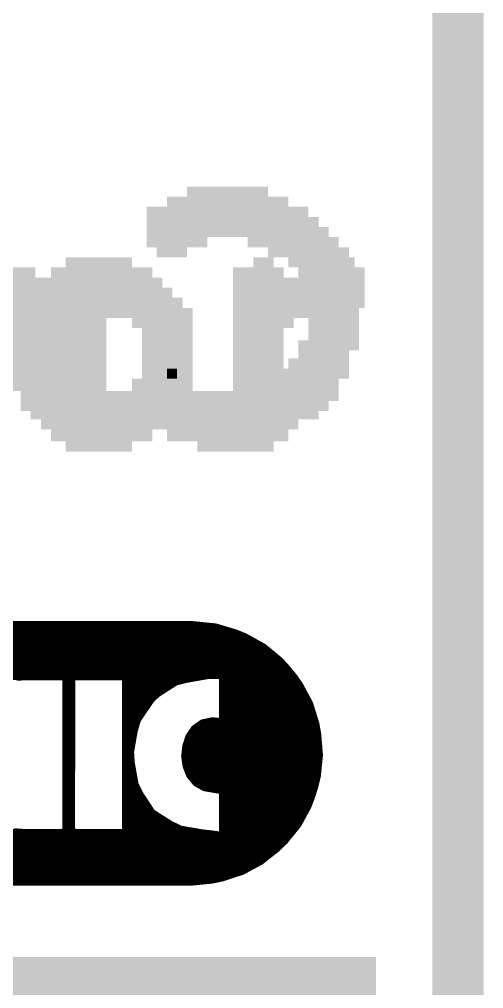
# Model space of a CAD drawing. Extents: x -34 to 73, y -13 to 26.
# Drawn here: x 23.232 to 25.527, y 15.943 to 20.735 of the extents above; entities that cross this region are included whole.
import ezdxf

# ---------------------------------------------------------------- set-up
doc = ezdxf.new("R2010")
doc.units = 0
for name, color, linetype in [('1', 12, 'CONTINUOUS'), ('16', 132, 'CONTINUOUS'), ('20', 31, 'CONTINUOUS'), ('21', 41, 'CONTINUOUS'), ('22', 40, 'CONTINUOUS')]:
    doc.layers.add(name, color=color, linetype=linetype)

# ---------------------------------------------------------------- blocks, each defined once
blk = doc.blocks.new('RECT')
blk.add_solid([(-0.5, -0.5), (0.5, -0.5), (-0.5, 0.5), (0.5, 0.5)])

msp = doc.modelspace()

# ---------------------------------------------------------------- linework, layer by layer
at = {"layer": '1', "const_width": 0.254}
msp.add_lwpolyline([(25.4, 0), (25.4, 25.4)], dxfattribs=at)
at = {"layer": '16', "const_width": 0.254}
msp.add_lwpolyline([(25.4, 25.4), (25.4, 0)], dxfattribs=at)
at = {"layer": '20', "const_width": 0.2032}
msp.add_lwpolyline([(25.4, 25.4), (25.4, 0)], dxfattribs=at)
at = {"layer": '21', "const_width": 0.0127}
for points in [[(21.2052, 17.7292), (24.2478, 17.7292)], [(21.2593, 17.7419), (24.2051, 17.7419)], [(21.3742, 17.7546), (24.0823, 17.7546)], [(24.0791, 17.7549), (21.3775, 17.7549)], [(24.098, 17.753), (24.0791, 17.7549)], [(24.2034, 17.7424), (24.098, 17.753)], [(24.3049, 17.7122), (24.2034, 17.7424)], [(21.0764, 17.6784), (24.378, 17.6784)], [(21.0998, 17.6911), (24.3551, 17.6911)], [(21.1256, 17.7038), (24.3251, 17.7038)], [(21.1654, 17.7165), (24.2905, 17.7165)], [(24.3535, 17.692), (24.3049, 17.7122)], [(24.446, 17.6405), (24.3535, 17.692)], [(21.0115, 17.6403), (24.4463, 17.6403)], [(21.0296, 17.653), (24.4236, 17.653)], [(21.053, 17.6657), (24.4008, 17.6657)], [(24.5277, 17.5731), (24.446, 17.6405)], [(20.947, 17.5895), (24.5079, 17.5895)], [(20.9624, 17.6022), (24.4925, 17.6022)], [(20.9778, 17.6149), (24.4771, 17.6149)], [(20.9943, 17.6276), (24.4617, 17.6276)], [(20.8957, 17.5387), (24.5589, 17.5387)], [(20.9065, 17.5514), (24.5474, 17.5514)], [(20.9198, 17.5641), (24.5359, 17.5641)], [(20.9332, 17.5768), (24.5233, 17.5768)], [(24.5632, 17.534), (24.5277, 17.5731)], [(24.5969, 17.4931), (24.5632, 17.534)], [(20.8539, 17.4879), (24.6005, 17.4879)], [(20.8644, 17.5006), (24.5907, 17.5006)], [(20.8748, 17.5133), (24.5802, 17.5133)], [(20.8853, 17.526), (24.5697, 17.526)], [(24.6271, 17.4499), (24.5969, 17.4931)], [(21.4154, 17.4752), (24.1376, 17.4752)], [(23.2193, 17.4717), (23.2571, 17.4738)], [(23.2571, 17.4738), (23.4516, 17.4738)], [(23.4516, 17.4738), (23.4504, 17.4618)], [(23.5022, 17.4542), (23.4504, 17.4627)], [(23.4504, 17.4627), (23.4514, 16.7269)], [(23.4504, 17.4625), (23.4505, 17.4625)], [(23.4504, 17.4618), (23.5022, 17.4532)], [(23.4505, 17.4498), (23.5022, 17.4498)], [(23.4505, 17.4371), (23.5021, 17.4371)], [(23.4517, 17.4625), (23.502, 17.4625)], [(23.5012, 16.7276), (23.5022, 17.4542)], [(23.5022, 17.4532), (23.5017, 17.4738)], [(23.5017, 17.4738), (23.7466, 17.4738)], [(23.8914, 17.3635), (23.7457, 17.4391)], [(23.7457, 17.4391), (23.7457, 16.7262)], [(23.7457, 17.4371), (23.747, 17.4371)], [(23.7466, 17.4738), (23.7465, 17.4374)], [(23.7465, 17.4498), (24.0133, 17.4498)], [(23.7465, 17.4374), (23.8922, 17.3646)], [(23.7466, 17.4625), (24.0646, 17.4625)], [(23.7495, 17.4371), (23.9913, 17.4371)], [(23.9205, 17.3918), (24.0098, 17.4489)], [(24.0098, 17.4489), (24.0605, 17.4618)], [(24.0605, 17.4618), (24.1649, 17.48)], [(24.1649, 17.48), (24.2252, 17.4801)], [(24.2252, 17.4801), (24.2247, 17.4337)], [(24.2247, 17.4371), (24.634, 17.4371)], [(24.2249, 17.4498), (24.6272, 17.4498)], [(24.225, 17.4625), (24.6183, 17.4625)], [(24.2252, 17.4752), (24.6094, 17.4752)], [(24.6772, 17.3566), (24.6271, 17.4499)], [(23.4505, 17.4244), (23.5021, 17.4244)], [(23.4505, 17.4117), (23.5021, 17.4117)], [(23.4505, 17.399), (23.5021, 17.399)], [(23.7457, 17.4244), (23.7725, 17.4244)], [(23.7457, 17.4117), (23.7979, 17.4117)], [(23.7457, 17.399), (23.8229, 17.399)], [(23.774, 17.4244), (23.9715, 17.4244)], [(23.7984, 17.4117), (23.9516, 17.4117)], [(23.8233, 17.399), (23.9318, 17.399)], [(23.8922, 17.3646), (23.9205, 17.3918)], [(24.2247, 17.4337), (24.2247, 17.2749)], [(24.2247, 17.4244), (24.6408, 17.4244)], [(24.2247, 17.4117), (24.6476, 17.4117)], [(24.2247, 17.399), (24.6545, 17.399)], [(23.4505, 17.3863), (23.5021, 17.3863)], [(23.4506, 17.3736), (23.502, 17.3736)], [(23.4506, 17.3609), (23.502, 17.3609)], [(23.4506, 17.3482), (23.502, 17.3482)], [(23.7457, 17.3863), (23.8474, 17.3863)], [(23.7457, 17.3736), (23.8719, 17.3736)], [(23.7457, 17.3609), (23.8896, 17.3609)], [(23.7457, 17.3482), (23.881, 17.3482)], [(23.8257, 17.267), (23.8914, 17.3635)], [(23.8488, 17.3863), (23.9148, 17.3863)], [(23.8742, 17.3736), (23.9016, 17.3736)], [(24.2247, 17.3863), (24.6613, 17.3863)], [(24.2247, 17.3736), (24.6681, 17.3736)], [(24.2247, 17.3609), (24.6749, 17.3609)], [(24.2247, 17.3482), (24.6798, 17.3482)], [(24.7086, 17.2554), (24.6772, 17.3566)], [(23.4506, 17.3355), (23.502, 17.3355)], [(23.4506, 17.3228), (23.502, 17.3228)], [(23.4506, 17.3101), (23.502, 17.3101)], [(23.4507, 17.2974), (23.5019, 17.2974)], [(23.7457, 17.3355), (23.8724, 17.3355)], [(23.7457, 17.3228), (23.8637, 17.3228)], [(23.7457, 17.3101), (23.8551, 17.3101)], [(23.7457, 17.2974), (23.8464, 17.2974)], [(24.2247, 17.3355), (24.6838, 17.3355)], [(24.2247, 17.3228), (24.6877, 17.3228)], [(24.2247, 17.3101), (24.6917, 17.3101)], [(24.2247, 17.2974), (24.6956, 17.2974)], [(23.4507, 17.2847), (23.5019, 17.2847)], [(23.4507, 17.272), (23.5019, 17.272)], [(23.4507, 17.2593), (23.5019, 17.2593)], [(23.4507, 17.2466), (23.5019, 17.2466)], [(23.7457, 17.2847), (23.8378, 17.2847)], [(23.7457, 17.272), (23.8291, 17.272)], [(23.7457, 17.2593), (23.8235, 17.2593)], [(23.7457, 17.2466), (23.8198, 17.2466)], [(23.8111, 17.2169), (23.8257, 17.267)], [(24.1329, 17.2673), (24.0899, 17.2376)], [(24.103, 17.2466), (24.7102, 17.2466)], [(24.1213, 17.2593), (24.7074, 17.2593)], [(24.1847, 17.2785), (24.1329, 17.2673)], [(24.1545, 17.272), (24.7035, 17.272)], [(24.2247, 17.2749), (24.1847, 17.2785)], [(24.2247, 17.2847), (24.6995, 17.2847)], [(24.7177, 17.2035), (24.7086, 17.2554)], [(23.4507, 17.2339), (23.5019, 17.2339)], [(23.4508, 17.2212), (23.5018, 17.2212)], [(23.4508, 17.2085), (23.5018, 17.2085)], [(23.7457, 17.2339), (23.8161, 17.2339)], [(23.7457, 17.2212), (23.8124, 17.2212)], [(23.7457, 17.2085), (23.8096, 17.2085)], [(23.7928, 17.1126), (23.8111, 17.2169)], [(24.0899, 17.2376), (24.0604, 17.1946)], [(24.07, 17.2085), (24.7168, 17.2085)], [(24.0787, 17.2212), (24.7146, 17.2212)], [(24.0874, 17.2339), (24.7124, 17.2339)], [(24.7266, 17.0981), (24.7177, 17.2035)], [(23.4508, 17.1958), (23.5018, 17.1958)], [(23.4508, 17.1831), (23.5018, 17.1831)], [(23.4508, 17.1704), (23.5018, 17.1704)], [(23.4509, 17.1577), (23.5017, 17.1577)], [(23.7457, 17.1958), (23.8074, 17.1958)], [(23.7457, 17.1831), (23.8052, 17.1831)], [(23.7457, 17.1704), (23.8029, 17.1704)], [(23.7457, 17.1577), (23.8007, 17.1577)], [(24.0604, 17.1946), (24.0442, 17.145)], [(24.0484, 17.1577), (24.7216, 17.1577)], [(24.0525, 17.1704), (24.7205, 17.1704)], [(24.0567, 17.1831), (24.7194, 17.1831)], [(24.0613, 17.1958), (24.7183, 17.1958)], [(23.4509, 17.145), (23.5017, 17.145)], [(23.4509, 17.1323), (23.5017, 17.1323)], [(23.4509, 17.1196), (23.5017, 17.1196)], [(23.4509, 17.1069), (23.5017, 17.1069)], [(23.7457, 17.145), (23.7985, 17.145)], [(23.7457, 17.1323), (23.7962, 17.1323)], [(23.7457, 17.1196), (23.794, 17.1196)], [(23.7457, 17.1069), (23.7932, 17.1069)], [(23.7963, 17.0604), (23.7928, 17.1126)], [(24.0442, 17.145), (24.0381, 17.0926)], [(24.0397, 17.1069), (24.7259, 17.1069)], [(24.0412, 17.1196), (24.7248, 17.1196)], [(24.0427, 17.1323), (24.7237, 17.1323)], [(24.0442, 17.145), (24.7226, 17.145)], [(23.4509, 17.0942), (23.5017, 17.0942)], [(23.451, 17.0815), (23.5016, 17.0815)], [(23.451, 17.0688), (23.5016, 17.0688)], [(23.451, 17.0561), (23.5016, 17.0561)], [(23.7457, 17.0942), (23.794, 17.0942)], [(23.7457, 17.0815), (23.7949, 17.0815)], [(23.7457, 17.0688), (23.7958, 17.0688)], [(23.7457, 17.0561), (23.7971, 17.0561)], [(23.8149, 16.9561), (23.7963, 17.0604)], [(24.0381, 17.0926), (24.0457, 17.0402)], [(24.0383, 17.0942), (24.7262, 17.0942)], [(24.0397, 17.0815), (24.7249, 17.0815)], [(24.0415, 17.0688), (24.7237, 17.0688)], [(24.0434, 17.0561), (24.7224, 17.0561)], [(24.716, 16.9927), (24.7266, 17.0981)], [(23.451, 17.0434), (23.5016, 17.0434)], [(23.451, 17.0307), (23.5016, 17.0307)], [(23.451, 17.018), (23.5016, 17.018)], [(23.4511, 17.0053), (23.5015, 17.0053)], [(23.7457, 17.0434), (23.7994, 17.0434)], [(23.7457, 17.0307), (23.8016, 17.0307)], [(23.7457, 17.018), (23.8039, 17.018)], [(23.7457, 17.0053), (23.8061, 17.0053)], [(24.0453, 17.0434), (24.7211, 17.0434)], [(24.0457, 17.0402), (24.0652, 16.9917)], [(24.0495, 17.0307), (24.7198, 17.0307)], [(24.0547, 17.018), (24.7185, 17.018)], [(24.0598, 17.0053), (24.7172, 17.0053)], [(23.4511, 16.9926), (23.5015, 16.9926)], [(23.4511, 16.9799), (23.5015, 16.9799)], [(23.4511, 16.9672), (23.5015, 16.9672)], [(23.7457, 16.9926), (23.8084, 16.9926)], [(23.7457, 16.9799), (23.8106, 16.9799)], [(23.7457, 16.9672), (23.8129, 16.9672)], [(24.0649, 16.9926), (24.716, 16.9926)], [(24.0652, 16.9917), (24.098, 16.9515)], [(24.0748, 16.9799), (24.7129, 16.9799)], [(24.0852, 16.9672), (24.7098, 16.9672)], [(24.7036, 16.9414), (24.716, 16.9927)], [(23.4511, 16.9545), (23.5015, 16.9545)], [(23.4511, 16.9418), (23.5015, 16.9418)], [(23.4512, 16.9291), (23.5014, 16.9291)], [(23.4512, 16.9164), (23.5014, 16.9164)], [(23.7457, 16.9545), (23.8157, 16.9545)], [(23.7457, 16.9418), (23.822, 16.9418)], [(23.7457, 16.9291), (23.8284, 16.9291)], [(23.7457, 16.9164), (23.8347, 16.9164)], [(23.8382, 16.9095), (23.8149, 16.9561)], [(23.8964, 16.8211), (23.8382, 16.9095)], [(24.0955, 16.9545), (24.7068, 16.9545)], [(24.098, 16.9515), (24.1431, 16.9261)], [(24.1153, 16.9418), (24.7037, 16.9418)], [(24.1379, 16.9291), (24.6998, 16.9291)], [(24.1431, 16.9261), (24.1951, 16.9171)], [(24.1951, 16.9171), (24.2247, 16.9126)], [(24.1998, 16.9164), (24.6958, 16.9164)], [(24.2247, 16.9126), (24.2247, 16.7131)], [(24.6879, 16.8908), (24.7036, 16.9414)], [(23.4512, 16.9037), (23.5014, 16.9037)], [(23.4512, 16.891), (23.5014, 16.891)], [(23.4512, 16.8783), (23.5014, 16.8783)], [(23.4512, 16.8656), (23.5013, 16.8656)], [(23.7457, 16.9037), (23.842, 16.9037)], [(23.7457, 16.891), (23.8504, 16.891)], [(23.7457, 16.8783), (23.8587, 16.8783)], [(23.7457, 16.8656), (23.8671, 16.8656)], [(24.2247, 16.9037), (24.6919, 16.9037)], [(24.2247, 16.891), (24.6879, 16.891)], [(24.2247, 16.8783), (24.6832, 16.8783)], [(24.2247, 16.8656), (24.6785, 16.8656)], [(24.6695, 16.8413), (24.6879, 16.8908)], [(23.4513, 16.8529), (23.5013, 16.8529)], [(23.4513, 16.8402), (23.5013, 16.8402)], [(23.4513, 16.8275), (23.5013, 16.8275)], [(23.4513, 16.8148), (23.5013, 16.8148)], [(23.7457, 16.8529), (23.8755, 16.8529)], [(23.7457, 16.8402), (23.8838, 16.8402)], [(23.7457, 16.8275), (23.8922, 16.8275)], [(23.7457, 16.8148), (23.9064, 16.8148)], [(23.9859, 16.7645), (23.8964, 16.8211)], [(24.2247, 16.8529), (24.6738, 16.8529)], [(24.2247, 16.8402), (24.6689, 16.8402)], [(24.2247, 16.8275), (24.662, 16.8275)], [(24.2247, 16.8148), (24.6551, 16.8148)], [(24.619, 16.7482), (24.6695, 16.8413)], [(23.4513, 16.8021), (23.5013, 16.8021)], [(23.4514, 16.7894), (23.5012, 16.7894)], [(23.4514, 16.7767), (23.5012, 16.7767)], [(23.7457, 16.8021), (23.9265, 16.8021)], [(23.7457, 16.7894), (23.9465, 16.7894)], [(23.7457, 16.7767), (23.9666, 16.7767)], [(24.2247, 16.8021), (24.6482, 16.8021)], [(24.2247, 16.7894), (24.6414, 16.7894)], [(24.2247, 16.7767), (24.6345, 16.7767)], [(21.8218, 16.7259), (24.1276, 16.7259)], [(23.2566, 16.7262), (23.2069, 16.7295)], [(23.4155, 16.7262), (23.2566, 16.7262)], [(23.4514, 16.7269), (23.4155, 16.7262)], [(23.4514, 16.764), (23.5012, 16.764)], [(23.4514, 16.7513), (23.5012, 16.7513)], [(23.4514, 16.7386), (23.5012, 16.7386)], [(23.5222, 16.7262), (23.5012, 16.7276)], [(23.7341, 16.7262), (23.5222, 16.7262)], [(23.7457, 16.7262), (23.7341, 16.7262)], [(23.7457, 16.764), (23.9869, 16.764)], [(23.7457, 16.7513), (24.0138, 16.7513)], [(23.7457, 16.7386), (24.0539, 16.7386)], [(24.033, 16.7422), (23.9859, 16.7645)], [(24.1374, 16.7242), (24.033, 16.7422)], [(24.1899, 16.7183), (24.1374, 16.7242)], [(24.2247, 16.7131), (24.1899, 16.7183)], [(24.2247, 16.764), (24.6276, 16.764)], [(24.2247, 16.7513), (24.6207, 16.7513)], [(24.2247, 16.7386), (24.6112, 16.7386)], [(24.2247, 16.7259), (24.6009, 16.7259)], [(24.5523, 16.666), (24.619, 16.7482)], [(21.8218, 16.7132), (24.2237, 16.7132)], [(21.8219, 16.7005), (24.5803, 16.7005)], [(21.8219, 16.6878), (24.57, 16.6878)], [(21.8219, 16.6751), (24.5597, 16.6751)], [(24.2247, 16.7132), (24.5906, 16.7132)], [(21.8219, 16.6624), (24.5487, 16.6624)], [(21.822, 16.6497), (24.5357, 16.6497)], [(21.822, 16.637), (24.5227, 16.637)], [(21.822, 16.6243), (24.5085, 16.6243)], [(24.4317, 16.5635), (24.5146, 16.6291)], [(24.5146, 16.6291), (24.5523, 16.666)], [(21.822, 16.6116), (24.4925, 16.6116)], [(21.8221, 16.5989), (24.4764, 16.5989)], [(21.8221, 16.5862), (24.4604, 16.5862)], [(21.8221, 16.5735), (24.4443, 16.5735)], [(21.8222, 16.5608), (24.4267, 16.5608)], [(21.8222, 16.5481), (24.4033, 16.5481)], [(21.8222, 16.5354), (24.3799, 16.5354)], [(24.3386, 16.513), (24.4317, 16.5635)], [(21.8222, 16.5227), (24.3565, 16.5227)], [(21.8223, 16.51), (24.3295, 16.51)], [(21.8223, 16.4973), (24.2906, 16.4973)], [(21.8223, 16.4846), (24.2518, 16.4846)], [(24.1865, 16.469), (24.238, 16.4801)], [(24.238, 16.4801), (24.3386, 16.513)], [(21.8226, 16.4719), (24.2, 16.4719)], [(21.8232, 16.4592), (24.0895, 16.4592)], [(21.8233, 16.4581), (24.0811, 16.4583)], [(24.0811, 16.4583), (24.1865, 16.469)]]:
    msp.add_lwpolyline(points, dxfattribs=at)
at = {"layer": '21', "const_width": 0.0064}
for points in [[(24.0794, 17.7581, 1), (24.0787, 17.7518)], [(24.0791, 17.7518, 1), (24.0791, 17.7581)], [(24.0823, 17.7514, 1), (24.0823, 17.7578)], [(24.0983, 17.7562, 1), (24.0977, 17.7499)], [(24.0977, 17.7499, 1), (24.0983, 17.7562)], [(24.2043, 17.7454, 1), (24.2025, 17.7394)], [(24.2031, 17.7392, 1), (24.2037, 17.7456)], [(24.2051, 17.7387, 1), (24.2051, 17.7451)], [(24.2478, 17.726, 1), (24.2478, 17.7324)], [(24.2905, 17.7133, 1), (24.2905, 17.7197)], [(24.3061, 17.7152, 1), (24.3036, 17.7093)], [(24.304, 17.7092, 1), (24.3058, 17.7153)], [(24.3251, 17.7006, 1), (24.3251, 17.707)], [(24.3551, 17.6948, 1), (24.352, 17.6892)], [(24.3523, 17.6891, 1), (24.3548, 17.6949)], [(24.3551, 17.6879, 1), (24.3551, 17.6943)], [(24.378, 17.6752, 1), (24.378, 17.6816)], [(24.4008, 17.6625, 1), (24.4008, 17.6689)], [(24.4236, 17.6498, 1), (24.4236, 17.6562)], [(24.448, 17.643, 1), (24.444, 17.6381)], [(24.4445, 17.6378, 1), (24.4476, 17.6433)], [(24.4463, 17.6371, 1), (24.4463, 17.6435)], [(24.4617, 17.6244, 1), (24.4617, 17.6308)], [(24.4771, 17.6117, 1), (24.4771, 17.6181)], [(24.4925, 17.599, 1), (24.4925, 17.6054)], [(24.5079, 17.5863, 1), (24.5079, 17.5927)], [(24.5233, 17.5736, 1), (24.5233, 17.58)], [(24.5301, 17.5752, 1), (24.5254, 17.571)], [(24.5257, 17.5707, 1), (24.5298, 17.5756)], [(24.5359, 17.5609, 1), (24.5359, 17.5673)], [(24.5474, 17.5482, 1), (24.5474, 17.5546)], [(24.5589, 17.5355, 1), (24.5589, 17.5419)], [(24.5656, 17.536, 1), (24.5607, 17.5319)], [(24.5608, 17.5318, 1), (24.5655, 17.5361)], [(24.5697, 17.5228, 1), (24.5697, 17.5292)], [(24.5802, 17.5101, 1), (24.5802, 17.5165)], [(24.5907, 17.4974, 1), (24.5907, 17.5038)], [(24.5995, 17.4949, 1), (24.5943, 17.4913)], [(24.5944, 17.4911, 1), (24.5993, 17.4951)], [(24.6005, 17.4847, 1), (24.6005, 17.4911)], [(23.2571, 17.4769, 1), (23.2571, 17.4706)], [(23.2573, 17.4706, 1), (23.2569, 17.4769)], [(23.4504, 17.4657, 1), (23.4504, 17.4593)], [(23.4509, 17.4649, 1), (23.4499, 17.4586)], [(23.4472, 17.4621, 1), (23.4536, 17.4614)], [(23.4536, 17.4627, 1), (23.4473, 17.4627)], [(23.451, 17.4658, 1), (23.4499, 17.4596)], [(23.4505, 17.453, 1), (23.4505, 17.4466)], [(23.4505, 17.4403, 1), (23.4505, 17.4339)], [(23.4548, 17.4735, 1), (23.4484, 17.4741)], [(23.4517, 17.4657, 1), (23.4517, 17.4593)], [(23.4505, 17.4593, 1), (23.4505, 17.4657)], [(23.4516, 17.4706, 1), (23.4516, 17.4769)], [(23.5049, 17.4738, 1), (23.4985, 17.4737)], [(23.5017, 17.4769, 1), (23.5017, 17.4706)], [(23.5053, 17.4542, 1), (23.499, 17.4542)], [(23.499, 17.4531, 1), (23.5054, 17.4533)], [(23.5016, 17.4511, 1), (23.5027, 17.4574)], [(23.5017, 17.4501, 1), (23.5027, 17.4563)], [(23.502, 17.4593, 1), (23.502, 17.4657)], [(23.5021, 17.4339, 1), (23.5021, 17.4403)], [(23.5022, 17.4466, 1), (23.5022, 17.453)], [(23.7457, 17.4403, 1), (23.7457, 17.4339)], [(23.7489, 17.4391, 1), (23.7426, 17.4391)], [(23.7472, 17.4419, 1), (23.7443, 17.4362)], [(23.7465, 17.453, 1), (23.7465, 17.4466)], [(23.7479, 17.4402, 1), (23.7451, 17.4345)], [(23.7498, 17.4738, 1), (23.7434, 17.4738)], [(23.7466, 17.4657, 1), (23.7466, 17.4593)], [(23.7495, 17.4403, 1), (23.7495, 17.4339)], [(23.7466, 17.4706, 1), (23.7466, 17.4769)], [(23.747, 17.4339, 1), (23.747, 17.4403)], [(23.9913, 17.4339, 1), (23.9913, 17.4403)], [(24.009, 17.452, 1), (24.0106, 17.4458)], [(24.0115, 17.4462, 1), (24.0081, 17.4516)], [(24.0133, 17.4466, 1), (24.0133, 17.453)], [(24.0599, 17.4649, 1), (24.061, 17.4586)], [(24.0613, 17.4587, 1), (24.0597, 17.4649)], [(24.0646, 17.4593, 1), (24.0646, 17.4657)], [(24.1376, 17.472, 1), (24.1376, 17.4784)], [(24.1648, 17.4831, 1), (24.1649, 17.4768)], [(24.1654, 17.4768, 1), (24.1643, 17.4831)], [(24.2247, 17.4403, 1), (24.2247, 17.4339)], [(24.2249, 17.453, 1), (24.2249, 17.4466)], [(24.225, 17.4657, 1), (24.225, 17.4593)], [(24.2284, 17.4801, 1), (24.222, 17.4802)], [(24.2252, 17.4784, 1), (24.2252, 17.472)], [(24.2252, 17.477, 1), (24.2252, 17.4833)], [(24.6094, 17.472, 1), (24.6094, 17.4784)], [(24.6183, 17.4593, 1), (24.6183, 17.4657)], [(24.6299, 17.4514, 1), (24.6243, 17.4484)], [(24.6245, 17.4481, 1), (24.6297, 17.4517)], [(24.6272, 17.4466, 1), (24.6272, 17.453)], [(24.634, 17.4339, 1), (24.634, 17.4403)], [(23.4505, 17.4276, 1), (23.4505, 17.4212)], [(23.4505, 17.4149, 1), (23.4505, 17.4085)], [(23.4505, 17.4022, 1), (23.4505, 17.3958)], [(23.5021, 17.4212, 1), (23.5021, 17.4276)], [(23.5021, 17.4085, 1), (23.5021, 17.4149)], [(23.5021, 17.3958, 1), (23.5021, 17.4022)], [(23.7457, 17.4276, 1), (23.7457, 17.4212)], [(23.7457, 17.4149, 1), (23.7457, 17.4085)], [(23.7457, 17.4022, 1), (23.7457, 17.3958)], [(23.7433, 17.4374, 1), (23.7496, 17.4374)], [(23.774, 17.4276, 1), (23.774, 17.4212)], [(23.7725, 17.4212, 1), (23.7725, 17.4276)], [(23.7984, 17.4149, 1), (23.7984, 17.4085)], [(23.7979, 17.4085, 1), (23.7979, 17.4149)], [(23.8233, 17.4022, 1), (23.8233, 17.3958)], [(23.8229, 17.3958, 1), (23.8229, 17.4022)], [(23.9188, 17.3945, 1), (23.9222, 17.3891)], [(23.9227, 17.3895, 1), (23.9183, 17.3941)], [(23.9318, 17.3958, 1), (23.9318, 17.4022)], [(23.9516, 17.4085, 1), (23.9516, 17.4149)], [(23.9715, 17.4212, 1), (23.9715, 17.4276)], [(24.2278, 17.4337, 1), (24.2215, 17.4337)], [(24.2215, 17.4338, 1), (24.2278, 17.4337)], [(24.2247, 17.4276, 1), (24.2247, 17.4212)], [(24.2247, 17.4149, 1), (24.2247, 17.4085)], [(24.2247, 17.4022, 1), (24.2247, 17.3958)], [(24.6408, 17.4212, 1), (24.6408, 17.4276)], [(24.6476, 17.4085, 1), (24.6476, 17.4149)], [(24.6545, 17.3958, 1), (24.6545, 17.4022)], [(23.4505, 17.3895, 1), (23.4505, 17.3831)], [(23.4506, 17.3768, 1), (23.4506, 17.3704)], [(23.4506, 17.3641, 1), (23.4506, 17.3577)], [(23.4506, 17.3514, 1), (23.4506, 17.345)], [(23.502, 17.3704, 1), (23.502, 17.3768)], [(23.502, 17.3577, 1), (23.502, 17.3641)], [(23.502, 17.345, 1), (23.502, 17.3514)], [(23.5021, 17.3831, 1), (23.5021, 17.3895)], [(23.7457, 17.3895, 1), (23.7457, 17.3831)], [(23.7457, 17.3768, 1), (23.7457, 17.3704)], [(23.7457, 17.3641, 1), (23.7457, 17.3577)], [(23.7457, 17.3514, 1), (23.7457, 17.345)], [(23.8488, 17.3895, 1), (23.8488, 17.3831)], [(23.8474, 17.3831, 1), (23.8474, 17.3895)], [(23.8742, 17.3768, 1), (23.8742, 17.3704)], [(23.8719, 17.3704, 1), (23.8719, 17.3768)], [(23.881, 17.345, 1), (23.881, 17.3514)], [(23.894, 17.3617, 1), (23.8888, 17.3652)], [(23.89, 17.3669, 1), (23.8944, 17.3623)], [(23.8896, 17.3577, 1), (23.8896, 17.3641)], [(23.8899, 17.3606, 1), (23.8929, 17.3663)], [(23.8908, 17.3618, 1), (23.8936, 17.3675)], [(23.9016, 17.3704, 1), (23.9016, 17.3768)], [(23.9148, 17.3831, 1), (23.9148, 17.3895)], [(24.2247, 17.3895, 1), (24.2247, 17.3831)], [(24.2247, 17.3768, 1), (24.2247, 17.3704)], [(24.2247, 17.3641, 1), (24.2247, 17.3577)], [(24.2247, 17.3514, 1), (24.2247, 17.345)], [(24.6613, 17.3831, 1), (24.6613, 17.3895)], [(24.6681, 17.3704, 1), (24.6681, 17.3768)], [(24.6803, 17.3576, 1), (24.6742, 17.3557)], [(24.6744, 17.3551, 1), (24.68, 17.3581)], [(24.6749, 17.3577, 1), (24.6749, 17.3641)], [(24.6798, 17.345, 1), (24.6798, 17.3514)], [(23.4506, 17.3387, 1), (23.4506, 17.3323)], [(23.4506, 17.326, 1), (23.4506, 17.3196)], [(23.4506, 17.3133, 1), (23.4506, 17.3069)], [(23.4507, 17.3006, 1), (23.4507, 17.2942)], [(23.5019, 17.2942, 1), (23.5019, 17.3006)], [(23.502, 17.3323, 1), (23.502, 17.3387)], [(23.502, 17.3196, 1), (23.502, 17.326)], [(23.502, 17.3069, 1), (23.502, 17.3133)], [(23.7457, 17.3387, 1), (23.7457, 17.3323)], [(23.7457, 17.326, 1), (23.7457, 17.3196)], [(23.7457, 17.3133, 1), (23.7457, 17.3069)], [(23.7457, 17.3006, 1), (23.7457, 17.2942)], [(23.8464, 17.2942, 1), (23.8464, 17.3006)], [(23.8551, 17.3069, 1), (23.8551, 17.3133)], [(23.8637, 17.3196, 1), (23.8637, 17.326)], [(23.8724, 17.3323, 1), (23.8724, 17.3387)], [(24.2247, 17.3387, 1), (24.2247, 17.3323)], [(24.2247, 17.326, 1), (24.2247, 17.3196)], [(24.2247, 17.3133, 1), (24.2247, 17.3069)], [(24.2247, 17.3006, 1), (24.2247, 17.2942)], [(24.6838, 17.3323, 1), (24.6838, 17.3387)], [(24.6877, 17.3196, 1), (24.6877, 17.326)], [(24.6917, 17.3069, 1), (24.6917, 17.3133)], [(24.6956, 17.2942, 1), (24.6956, 17.3006)], [(23.4507, 17.2879, 1), (23.4507, 17.2815)], [(23.4507, 17.2752, 1), (23.4507, 17.2688)], [(23.4507, 17.2625, 1), (23.4507, 17.2561)], [(23.4507, 17.2498, 1), (23.4507, 17.2434)], [(23.5019, 17.2815, 1), (23.5019, 17.2879)], [(23.5019, 17.2688, 1), (23.5019, 17.2752)], [(23.5019, 17.2561, 1), (23.5019, 17.2625)], [(23.5019, 17.2434, 1), (23.5019, 17.2498)], [(23.7457, 17.2879, 1), (23.7457, 17.2815)], [(23.7457, 17.2752, 1), (23.7457, 17.2688)], [(23.7457, 17.2625, 1), (23.7457, 17.2561)], [(23.7457, 17.2498, 1), (23.7457, 17.2434)], [(23.8198, 17.2434, 1), (23.8198, 17.2498)], [(23.8231, 17.2688, 1), (23.8283, 17.2652)], [(23.8287, 17.2661, 1), (23.8226, 17.2679)], [(23.8235, 17.2561, 1), (23.8235, 17.2625)], [(23.8291, 17.2688, 1), (23.8291, 17.2752)], [(23.8378, 17.2815, 1), (23.8378, 17.2879)], [(24.103, 17.2498, 1), (24.103, 17.2434)], [(24.1213, 17.2625, 1), (24.1213, 17.2561)], [(24.1323, 17.2704, 1), (24.1336, 17.2642)], [(24.1348, 17.2647, 1), (24.1311, 17.2699)], [(24.1545, 17.2752, 1), (24.1545, 17.2688)], [(24.185, 17.2817, 1), (24.1844, 17.2754)], [(24.1854, 17.2754, 1), (24.184, 17.2816)], [(24.2247, 17.2879, 1), (24.2247, 17.2815)], [(24.2215, 17.2749, 1), (24.2278, 17.2749)], [(24.2244, 17.2717, 1), (24.225, 17.2781)], [(24.6995, 17.2815, 1), (24.6995, 17.2879)], [(24.7035, 17.2688, 1), (24.7035, 17.2752)], [(24.7118, 17.256, 1), (24.7055, 17.2549)], [(24.7056, 17.2545, 1), (24.7117, 17.2564)], [(24.7074, 17.2561, 1), (24.7074, 17.2625)], [(24.7102, 17.2434, 1), (24.7102, 17.2498)], [(23.4507, 17.2371, 1), (23.4507, 17.2307)], [(23.4508, 17.2244, 1), (23.4508, 17.218)], [(23.4508, 17.2117, 1), (23.4508, 17.2053)], [(23.5018, 17.218, 1), (23.5018, 17.2244)], [(23.5018, 17.2053, 1), (23.5018, 17.2117)], [(23.5019, 17.2307, 1), (23.5019, 17.2371)], [(23.7457, 17.2371, 1), (23.7457, 17.2307)], [(23.7457, 17.2244, 1), (23.7457, 17.218)], [(23.7457, 17.2117, 1), (23.7457, 17.2053)], [(23.8142, 17.2164, 1), (23.808, 17.2175)], [(23.8081, 17.2178, 1), (23.8142, 17.216)], [(23.8096, 17.2053, 1), (23.8096, 17.2117)], [(23.8124, 17.218, 1), (23.8124, 17.2244)], [(23.8161, 17.2307, 1), (23.8161, 17.2371)], [(24.07, 17.2117, 1), (24.07, 17.2053)], [(24.0787, 17.2244, 1), (24.0787, 17.218)], [(24.0874, 17.2371, 1), (24.0874, 17.2307)], [(24.0881, 17.2402, 1), (24.0917, 17.235)], [(24.0925, 17.2358, 1), (24.0873, 17.2394)], [(24.7124, 17.2307, 1), (24.7124, 17.2371)], [(24.7208, 17.2038, 1), (24.7145, 17.2032)], [(24.7146, 17.218, 1), (24.7146, 17.2244)], [(24.7146, 17.2029, 1), (24.7208, 17.204)], [(24.7168, 17.2053, 1), (24.7168, 17.2117)], [(23.4508, 17.199, 1), (23.4508, 17.1926)], [(23.4508, 17.1863, 1), (23.4508, 17.1799)], [(23.4508, 17.1736, 1), (23.4508, 17.1672)], [(23.4509, 17.1609, 1), (23.4509, 17.1545)], [(23.5017, 17.1545, 1), (23.5017, 17.1609)], [(23.5018, 17.1926, 1), (23.5018, 17.199)], [(23.5018, 17.1799, 1), (23.5018, 17.1863)], [(23.5018, 17.1672, 1), (23.5018, 17.1736)], [(23.7457, 17.199, 1), (23.7457, 17.1926)], [(23.7457, 17.1863, 1), (23.7457, 17.1799)], [(23.7457, 17.1736, 1), (23.7457, 17.1672)], [(23.7457, 17.1609, 1), (23.7457, 17.1545)], [(23.8007, 17.1545, 1), (23.8007, 17.1609)], [(23.8029, 17.1672, 1), (23.8029, 17.1736)], [(23.8052, 17.1799, 1), (23.8052, 17.1863)], [(23.8074, 17.1926, 1), (23.8074, 17.199)], [(24.0484, 17.1609, 1), (24.0484, 17.1545)], [(24.0525, 17.1736, 1), (24.0525, 17.1672)], [(24.0567, 17.1863, 1), (24.0567, 17.1799)], [(24.0578, 17.1964, 1), (24.0631, 17.1928)], [(24.0635, 17.1936, 1), (24.0574, 17.1956)], [(24.0613, 17.199, 1), (24.0613, 17.1926)], [(24.7183, 17.1926, 1), (24.7183, 17.199)], [(24.7194, 17.1799, 1), (24.7194, 17.1863)], [(24.7205, 17.1672, 1), (24.7205, 17.1736)], [(24.7216, 17.1545, 1), (24.7216, 17.1609)], [(23.4509, 17.1482, 1), (23.4509, 17.1418)], [(23.4509, 17.1355, 1), (23.4509, 17.1291)], [(23.4509, 17.1228, 1), (23.4509, 17.1164)], [(23.4509, 17.1101, 1), (23.4509, 17.1037)], [(23.5017, 17.1418, 1), (23.5017, 17.1482)], [(23.5017, 17.1291, 1), (23.5017, 17.1355)], [(23.5017, 17.1164, 1), (23.5017, 17.1228)], [(23.5017, 17.1037, 1), (23.5017, 17.1101)], [(23.7457, 17.1482, 1), (23.7457, 17.1418)], [(23.7457, 17.1355, 1), (23.7457, 17.1291)], [(23.7457, 17.1228, 1), (23.7457, 17.1164)], [(23.7457, 17.1101, 1), (23.7457, 17.1037)], [(23.7959, 17.1128, 1), (23.7896, 17.1124)], [(23.7896, 17.1131, 1), (23.7959, 17.112)], [(23.7932, 17.1037, 1), (23.7932, 17.1101)], [(23.794, 17.1164, 1), (23.794, 17.1228)], [(23.7962, 17.1291, 1), (23.7962, 17.1355)], [(23.7985, 17.1418, 1), (23.7985, 17.1482)], [(24.0397, 17.1101, 1), (24.0397, 17.1037)], [(24.0412, 17.1228, 1), (24.0412, 17.1164)], [(24.0427, 17.1355, 1), (24.0427, 17.1291)], [(24.0442, 17.1482, 1), (24.0442, 17.1418)], [(24.0412, 17.146, 1), (24.0472, 17.144)], [(24.0474, 17.1446, 1), (24.0411, 17.1454)], [(24.7226, 17.1418, 1), (24.7226, 17.1482)], [(24.7237, 17.1291, 1), (24.7237, 17.1355)], [(24.7248, 17.1164, 1), (24.7248, 17.1228)], [(24.7259, 17.1037, 1), (24.7259, 17.1101)], [(23.4509, 17.0974, 1), (23.4509, 17.091)], [(23.451, 17.0847, 1), (23.451, 17.0783)], [(23.451, 17.072, 1), (23.451, 17.0656)], [(23.451, 17.0593, 1), (23.451, 17.0529)], [(23.5016, 17.0783, 1), (23.5016, 17.0847)], [(23.5016, 17.0656, 1), (23.5016, 17.072)], [(23.5016, 17.0529, 1), (23.5016, 17.0593)], [(23.5017, 17.091, 1), (23.5017, 17.0974)], [(23.7457, 17.0974, 1), (23.7457, 17.091)], [(23.7457, 17.0847, 1), (23.7457, 17.0783)], [(23.7457, 17.072, 1), (23.7457, 17.0656)], [(23.7457, 17.0593, 1), (23.7457, 17.0529)], [(23.7995, 17.061, 1), (23.7932, 17.0599)], [(23.7932, 17.0602, 1), (23.7995, 17.0606)], [(23.794, 17.091, 1), (23.794, 17.0974)], [(23.7949, 17.0783, 1), (23.7949, 17.0847)], [(23.7958, 17.0656, 1), (23.7958, 17.072)], [(23.7971, 17.0529, 1), (23.7971, 17.0593)], [(24.0412, 17.0931, 1), (24.0349, 17.0921)], [(24.0349, 17.093, 1), (24.0412, 17.0922)], [(24.0383, 17.0974, 1), (24.0383, 17.091)], [(24.0397, 17.0847, 1), (24.0397, 17.0783)], [(24.0415, 17.072, 1), (24.0415, 17.0656)], [(24.0434, 17.0593, 1), (24.0434, 17.0529)], [(24.7224, 17.0529, 1), (24.7224, 17.0593)], [(24.7298, 17.0978, 1), (24.7234, 17.0984)], [(24.7234, 17.0978, 1), (24.7298, 17.0983)], [(24.7237, 17.0656, 1), (24.7237, 17.072)], [(24.7249, 17.0783, 1), (24.7249, 17.0847)], [(24.7262, 17.091, 1), (24.7262, 17.0974)], [(23.451, 17.0466, 1), (23.451, 17.0402)], [(23.451, 17.0339, 1), (23.451, 17.0275)], [(23.451, 17.0212, 1), (23.451, 17.0148)], [(23.4511, 17.0085, 1), (23.4511, 17.0021)], [(23.5015, 17.0021, 1), (23.5015, 17.0085)], [(23.5016, 17.0402, 1), (23.5016, 17.0466)], [(23.5016, 17.0275, 1), (23.5016, 17.0339)], [(23.5016, 17.0148, 1), (23.5016, 17.0212)], [(23.7457, 17.0466, 1), (23.7457, 17.0402)], [(23.7457, 17.0339, 1), (23.7457, 17.0275)], [(23.7457, 17.0212, 1), (23.7457, 17.0148)], [(23.7457, 17.0085, 1), (23.7457, 17.0021)], [(23.7994, 17.0402, 1), (23.7994, 17.0466)], [(23.8016, 17.0275, 1), (23.8016, 17.0339)], [(23.8039, 17.0148, 1), (23.8039, 17.0212)], [(23.8061, 17.0021, 1), (23.8061, 17.0085)], [(24.0453, 17.0466, 1), (24.0453, 17.0402)], [(24.0487, 17.0414, 1), (24.0428, 17.039)], [(24.0426, 17.0397, 1), (24.0489, 17.0406)], [(24.0495, 17.0339, 1), (24.0495, 17.0275)], [(24.0547, 17.0212, 1), (24.0547, 17.0148)], [(24.0598, 17.0085, 1), (24.0598, 17.0021)], [(24.7172, 17.0021, 1), (24.7172, 17.0085)], [(24.7185, 17.0148, 1), (24.7185, 17.0212)], [(24.7198, 17.0275, 1), (24.7198, 17.0339)], [(24.7211, 17.0402, 1), (24.7211, 17.0466)], [(23.4511, 16.9958, 1), (23.4511, 16.9894)], [(23.4511, 16.9831, 1), (23.4511, 16.9767)], [(23.4511, 16.9704, 1), (23.4511, 16.964)], [(23.5015, 16.9894, 1), (23.5015, 16.9958)], [(23.5015, 16.9767, 1), (23.5015, 16.9831)], [(23.5015, 16.964, 1), (23.5015, 16.9704)], [(23.7457, 16.9958, 1), (23.7457, 16.9894)], [(23.7457, 16.9831, 1), (23.7457, 16.9767)], [(23.7457, 16.9704, 1), (23.7457, 16.964)], [(23.8084, 16.9894, 1), (23.8084, 16.9958)], [(23.8106, 16.9767, 1), (23.8106, 16.9831)], [(23.8129, 16.964, 1), (23.8129, 16.9704)], [(24.0649, 16.9958, 1), (24.0649, 16.9894)], [(24.0677, 16.9937, 1), (24.0628, 16.9897)], [(24.0623, 16.9905, 1), (24.0682, 16.9929)], [(24.0748, 16.9831, 1), (24.0748, 16.9767)], [(24.0852, 16.9704, 1), (24.0852, 16.964)], [(24.7098, 16.964, 1), (24.7098, 16.9704)], [(24.7128, 16.993, 1), (24.7191, 16.9923)], [(24.7191, 16.9919, 1), (24.7129, 16.9934)], [(24.7129, 16.9767, 1), (24.7129, 16.9831)], [(24.716, 16.9894, 1), (24.716, 16.9958)], [(23.4511, 16.9577, 1), (23.4511, 16.9513)], [(23.4511, 16.945, 1), (23.4511, 16.9386)], [(23.4512, 16.9323, 1), (23.4512, 16.9259)], [(23.4512, 16.9196, 1), (23.4512, 16.9132)], [(23.5014, 16.9259, 1), (23.5014, 16.9323)], [(23.5014, 16.9132, 1), (23.5014, 16.9196)], [(23.5015, 16.9513, 1), (23.5015, 16.9577)], [(23.5015, 16.9386, 1), (23.5015, 16.945)], [(23.7457, 16.9577, 1), (23.7457, 16.9513)], [(23.7457, 16.945, 1), (23.7457, 16.9386)], [(23.7457, 16.9323, 1), (23.7457, 16.9259)], [(23.7457, 16.9196, 1), (23.7457, 16.9132)], [(23.8177, 16.9575, 1), (23.812, 16.9547)], [(23.8117, 16.9555, 1), (23.818, 16.9567)], [(23.8157, 16.9513, 1), (23.8157, 16.9577)], [(23.822, 16.9386, 1), (23.822, 16.945)], [(23.8284, 16.9259, 1), (23.8284, 16.9323)], [(23.8347, 16.9132, 1), (23.8347, 16.9196)], [(23.8408, 16.9113, 1), (23.8355, 16.9078)], [(24.0955, 16.9577, 1), (24.0955, 16.9513)], [(24.0995, 16.9543, 1), (24.0964, 16.9487)], [(24.0955, 16.9495, 1), (24.1005, 16.9535)], [(24.1153, 16.945, 1), (24.1153, 16.9386)], [(24.1379, 16.9323, 1), (24.1379, 16.9259)], [(24.1437, 16.9293, 1), (24.1426, 16.923)], [(24.1416, 16.9234, 1), (24.1447, 16.9289)], [(24.1956, 16.9202, 1), (24.1947, 16.914)], [(24.1946, 16.914, 1), (24.1957, 16.9202)], [(24.1998, 16.9196, 1), (24.1998, 16.9132)], [(24.2278, 16.9126, 1), (24.2215, 16.9126)], [(24.2242, 16.9095, 1), (24.2251, 16.9157)], [(24.6958, 16.9132, 1), (24.6958, 16.9196)], [(24.6998, 16.9259, 1), (24.6998, 16.9323)], [(24.7005, 16.9421, 1), (24.7067, 16.9407)], [(24.7066, 16.9405, 1), (24.7006, 16.9423)], [(24.7037, 16.9386, 1), (24.7037, 16.945)], [(24.7068, 16.9513, 1), (24.7068, 16.9577)], [(23.4512, 16.9069, 1), (23.4512, 16.9005)], [(23.4512, 16.8942, 1), (23.4512, 16.8878)], [(23.4512, 16.8815, 1), (23.4512, 16.8751)], [(23.4512, 16.8688, 1), (23.4512, 16.8624)], [(23.5013, 16.8624, 1), (23.5013, 16.8688)], [(23.5014, 16.9005, 1), (23.5014, 16.9069)], [(23.5014, 16.8878, 1), (23.5014, 16.8942)], [(23.5014, 16.8751, 1), (23.5014, 16.8815)], [(23.7457, 16.9069, 1), (23.7457, 16.9005)], [(23.7457, 16.8942, 1), (23.7457, 16.8878)], [(23.7457, 16.8815, 1), (23.7457, 16.8751)], [(23.7457, 16.8688, 1), (23.7457, 16.8624)], [(23.8353, 16.9081, 1), (23.841, 16.9109)], [(23.842, 16.9005, 1), (23.842, 16.9069)], [(23.8504, 16.8878, 1), (23.8504, 16.8942)], [(23.8587, 16.8751, 1), (23.8587, 16.8815)], [(23.8671, 16.8624, 1), (23.8671, 16.8688)], [(24.2247, 16.9069, 1), (24.2247, 16.9005)], [(24.2247, 16.8942, 1), (24.2247, 16.8878)], [(24.2247, 16.8815, 1), (24.2247, 16.8751)], [(24.2247, 16.8688, 1), (24.2247, 16.8624)], [(24.6785, 16.8624, 1), (24.6785, 16.8688)], [(24.6832, 16.8751, 1), (24.6832, 16.8815)], [(24.6849, 16.8918, 1), (24.6909, 16.8899)], [(24.6909, 16.8897, 1), (24.6849, 16.8919)], [(24.6879, 16.8878, 1), (24.6879, 16.8942)], [(24.6919, 16.9005, 1), (24.6919, 16.9069)], [(23.4513, 16.8561, 1), (23.4513, 16.8497)], [(23.4513, 16.8434, 1), (23.4513, 16.837)], [(23.4513, 16.8307, 1), (23.4513, 16.8243)], [(23.4513, 16.818, 1), (23.4513, 16.8116)], [(23.5013, 16.8497, 1), (23.5013, 16.8561)], [(23.5013, 16.837, 1), (23.5013, 16.8434)], [(23.5013, 16.8243, 1), (23.5013, 16.8307)], [(23.5013, 16.8116, 1), (23.5013, 16.818)], [(23.7457, 16.8561, 1), (23.7457, 16.8497)], [(23.7457, 16.8434, 1), (23.7457, 16.837)], [(23.7457, 16.8307, 1), (23.7457, 16.8243)], [(23.7457, 16.818, 1), (23.7457, 16.8116)], [(23.8755, 16.8497, 1), (23.8755, 16.8561)], [(23.8838, 16.837, 1), (23.8838, 16.8434)], [(23.8922, 16.8243, 1), (23.8922, 16.8307)], [(23.8981, 16.8238, 1), (23.8947, 16.8184)], [(23.8938, 16.8194, 1), (23.8991, 16.8229)], [(23.9064, 16.8116, 1), (23.9064, 16.818)], [(24.2247, 16.8561, 1), (24.2247, 16.8497)], [(24.2247, 16.8434, 1), (24.2247, 16.837)], [(24.2247, 16.8307, 1), (24.2247, 16.8243)], [(24.2247, 16.818, 1), (24.2247, 16.8116)], [(24.6551, 16.8116, 1), (24.6551, 16.818)], [(24.662, 16.8243, 1), (24.662, 16.8307)], [(24.6666, 16.8424, 1), (24.6725, 16.8402)], [(24.6723, 16.8398, 1), (24.6668, 16.8428)], [(24.6689, 16.837, 1), (24.6689, 16.8434)], [(24.6738, 16.8497, 1), (24.6738, 16.8561)], [(23.4513, 16.8053, 1), (23.4513, 16.7989)], [(23.4514, 16.7926, 1), (23.4514, 16.7862)], [(23.4514, 16.7799, 1), (23.4514, 16.7735)], [(23.5012, 16.7862, 1), (23.5012, 16.7926)], [(23.5012, 16.7735, 1), (23.5012, 16.7799)], [(23.5013, 16.7989, 1), (23.5013, 16.8053)], [(23.7457, 16.8053, 1), (23.7457, 16.7989)], [(23.7457, 16.7926, 1), (23.7457, 16.7862)], [(23.7457, 16.7799, 1), (23.7457, 16.7735)], [(23.9265, 16.7989, 1), (23.9265, 16.8053)], [(23.9465, 16.7862, 1), (23.9465, 16.7926)], [(23.9666, 16.7735, 1), (23.9666, 16.7799)], [(24.2247, 16.8053, 1), (24.2247, 16.7989)], [(24.2247, 16.7926, 1), (24.2247, 16.7862)], [(24.2247, 16.7799, 1), (24.2247, 16.7735)], [(24.6345, 16.7735, 1), (24.6345, 16.7799)], [(24.6414, 16.7862, 1), (24.6414, 16.7926)], [(24.6482, 16.7989, 1), (24.6482, 16.8053)], [(23.2566, 16.7294, 1), (23.2566, 16.723)], [(23.2564, 16.723, 1), (23.2568, 16.7294)], [(23.4154, 16.7294, 1), (23.4156, 16.723)], [(23.4155, 16.723, 1), (23.4155, 16.7294)], [(23.4514, 16.7672, 1), (23.4514, 16.7608)], [(23.4514, 16.7545, 1), (23.4514, 16.7481)], [(23.4514, 16.7418, 1), (23.4514, 16.7354)], [(23.4483, 16.7269, 1), (23.4546, 16.7269)], [(23.4515, 16.7238, 1), (23.4514, 16.7301)], [(23.5014, 16.7308, 1), (23.5009, 16.7245)], [(23.498, 16.7276, 1), (23.5043, 16.7276)], [(23.5012, 16.7608, 1), (23.5012, 16.7672)], [(23.5012, 16.7481, 1), (23.5012, 16.7545)], [(23.5012, 16.7354, 1), (23.5012, 16.7418)], [(23.5222, 16.7294, 1), (23.5222, 16.723)], [(23.522, 16.723, 1), (23.5224, 16.7294)], [(23.7341, 16.7294, 1), (23.7341, 16.723)], [(23.7341, 16.723, 1), (23.7341, 16.7294)], [(23.7457, 16.7672, 1), (23.7457, 16.7608)], [(23.7457, 16.7545, 1), (23.7457, 16.7481)], [(23.7457, 16.7418, 1), (23.7457, 16.7354)], [(23.7426, 16.7262, 1), (23.7489, 16.7262)], [(23.7457, 16.723, 1), (23.7457, 16.7294)], [(23.9873, 16.7673, 1), (23.9846, 16.7616)], [(23.9842, 16.7618, 1), (23.9876, 16.7672)], [(23.9869, 16.7608, 1), (23.9869, 16.7672)], [(24.0138, 16.7481, 1), (24.0138, 16.7545)], [(24.0336, 16.7453, 1), (24.0325, 16.7391)], [(24.0317, 16.7393, 1), (24.0344, 16.7451)], [(24.0539, 16.7354, 1), (24.0539, 16.7418)], [(24.1276, 16.7227, 1), (24.1276, 16.7291)], [(24.1378, 16.7274, 1), (24.1371, 16.7211)], [(24.1369, 16.7211, 1), (24.138, 16.7273)], [(24.1903, 16.7214, 1), (24.1894, 16.7152)], [(24.1895, 16.7152, 1), (24.1902, 16.7215)], [(24.2247, 16.7672, 1), (24.2247, 16.7608)], [(24.2247, 16.7545, 1), (24.2247, 16.7481)], [(24.2247, 16.7418, 1), (24.2247, 16.7354)], [(24.2247, 16.7291, 1), (24.2247, 16.7227)], [(24.6009, 16.7227, 1), (24.6009, 16.7291)], [(24.6112, 16.7354, 1), (24.6112, 16.7418)], [(24.6162, 16.7497, 1), (24.6218, 16.7467)], [(24.6215, 16.7462, 1), (24.6165, 16.7502)], [(24.6207, 16.7481, 1), (24.6207, 16.7545)], [(24.6276, 16.7608, 1), (24.6276, 16.7672)], [(24.2247, 16.7164, 1), (24.2247, 16.71)], [(24.2215, 16.7131, 1), (24.2278, 16.7131)], [(24.2237, 16.71, 1), (24.2237, 16.7164)], [(24.2242, 16.7099, 1), (24.2251, 16.7162)], [(24.5597, 16.6719, 1), (24.5597, 16.6783)], [(24.57, 16.6846, 1), (24.57, 16.691)], [(24.5803, 16.6973, 1), (24.5803, 16.7037)], [(24.5906, 16.71, 1), (24.5906, 16.7164)], [(24.5085, 16.6211, 1), (24.5085, 16.6275)], [(24.5124, 16.6314, 1), (24.5168, 16.6269)], [(24.5166, 16.6267, 1), (24.5127, 16.6316)], [(24.5227, 16.6338, 1), (24.5227, 16.6402)], [(24.5357, 16.6465, 1), (24.5357, 16.6529)], [(24.5487, 16.6592, 1), (24.5487, 16.6656)], [(24.5499, 16.668, 1), (24.5548, 16.664)], [(24.5546, 16.6637, 1), (24.5501, 16.6683)], [(24.4443, 16.5703, 1), (24.4443, 16.5767)], [(24.4604, 16.583, 1), (24.4604, 16.5894)], [(24.4764, 16.5957, 1), (24.4764, 16.6021)], [(24.4925, 16.6084, 1), (24.4925, 16.6148)], [(24.3799, 16.5322, 1), (24.3799, 16.5386)], [(24.4033, 16.5449, 1), (24.4033, 16.5513)], [(24.4267, 16.5576, 1), (24.4267, 16.564)], [(24.4297, 16.566, 1), (24.4337, 16.561)], [(24.4332, 16.5607, 1), (24.4302, 16.5663)], [(24.237, 16.4831, 1), (24.239, 16.4771)], [(24.2387, 16.477, 1), (24.2373, 16.4832)], [(24.2518, 16.4814, 1), (24.2518, 16.4878)], [(24.2906, 16.4941, 1), (24.2906, 16.5005)], [(24.3295, 16.5068, 1), (24.3295, 16.5132)], [(24.3371, 16.5158, 1), (24.3401, 16.5102)], [(24.3396, 16.51, 1), (24.3376, 16.516)], [(24.3565, 16.5195, 1), (24.3565, 16.5259)], [(24.0808, 16.4615, 1), (24.0814, 16.4552)], [(24.0811, 16.4552, 1), (24.0811, 16.4615)], [(24.0895, 16.456, 1), (24.0895, 16.4624)], [(24.1858, 16.4721, 1), (24.1872, 16.4659)], [(24.1868, 16.4658, 1), (24.1862, 16.4721)], [(24.2, 16.4687, 1), (24.2, 16.4751)]]:
    msp.add_lwpolyline(points, format="xyb", dxfattribs=at)

# ---------------------------------------------------------------- block references
at = {"layer": '1', "xscale": 1.2, "yscale": 2, "rotation": 90}
msp.add_blockref('RECT', (23.995, 15.5), dxfattribs=at)
at = {"layer": '21'}
for p, xscale, yscale in [((23.6388, 19.5336), 0.3, 0.05), ((24.4388, 19.5336), 0.1, 0.05), ((24.8138, 19.5336), 0.15, 0.05), ((23.6388, 19.4836), 0.5, 0.05), ((24.4138, 19.4836), 0.25, 0.05), ((24.7888, 19.4836), 0.3, 0.05), ((23.6388, 19.4336), 0.6, 0.05), ((24.6138, 19.4336), 0.65, 0.05), ((23.6388, 19.3836), 0.7, 0.05), ((24.6138, 19.3836), 0.65, 0.05), ((23.6388, 19.3336), 0.8, 0.05), ((24.6138, 19.3336), 0.65, 0.05), ((23.6638, 19.2836), 0.85, 0.05), ((24.5888, 19.2836), 0.6, 0.05), ((23.3388, 19.2336), 0.3, 0.05), ((23.9388, 19.2336), 0.3, 0.05), ((24.4388, 19.2336), 0.3, 0.05), ((23.3138, 19.1786), 0.25, 0.06), ((23.9638, 19.1786), 0.25, 0.06), ((24.4138, 19.1786), 0.25, 0.06), ((23.3138, 19.1236), 0.25, 0.05), ((23.9638, 19.1236), 0.25, 0.05), ((24.4138, 19.1236), 0.25, 0.05), ((23.3138, 19.0736), 0.25, 0.05), ((23.9638, 19.0736), 0.25, 0.05), ((24.4138, 19.0736), 0.25, 0.05), ((23.3138, 19.0336), 0.25, 0.05), ((23.9638, 19.0336), 0.25, 0.05), ((24.4138, 19.0336), 0.25, 0.05), ((23.3388, 18.9836), 0.3, 0.05), ((23.9638, 18.9836), 0.25, 0.05), ((24.4138, 18.9836), 0.25, 0.05), ((23.3638, 18.9286), 0.35, 0.06), ((23.9388, 18.9286), 0.3, 0.06), ((24.4138, 18.9286), 0.25, 0.06), ((23.6638, 18.8736), 0.85, 0.05), ((24.4138, 18.8736), 0.25, 0.05), ((23.6388, 18.8236), 0.8, 0.05), ((24.4138, 18.8236), 0.25, 0.05), ((23.6388, 18.7836), 0.7, 0.05), ((24.4138, 18.7836), 0.25, 0.05), ((23.6388, 18.7336), 0.6, 0.05), ((24.4138, 18.7336), 0.25, 0.05), ((23.6388, 18.6786), 0.5, 0.06), ((24.4138, 18.6786), 0.25, 0.06), ((23.6388, 18.6236), 0.3, 0.05), ((24.4138, 18.6236), 0.15, 0.05)]:
    msp.add_blockref('RECT', p, dxfattribs=dict(at, xscale=xscale, yscale=yscale))
at = {"layer": '22', "rotation": 180}
for p, xscale, yscale in [((24.2612, 19.8836), 0.4, 0.05), ((24.2612, 19.8336), 0.6, 0.05), ((24.2612, 19.7836), 0.8, 0.05), ((24.2862, 19.7336), 0.85, 0.05), ((24.3112, 19.6836), 0.9, 0.05), ((24.0112, 19.6336), 0.3, 0.05), ((24.5862, 19.6336), 0.45, 0.05), ((23.9862, 19.5836), 0.15, 0.05), ((24.6612, 19.5836), 0.4, 0.05), ((23.5112, 19.5336), 0.1, 0.05), ((24.7112, 19.5336), 0.3, 0.05), ((23.1612, 19.4836), 0.3, 0.05), ((23.5362, 19.4836), 0.25, 0.05), ((24.7362, 19.4836), 0.25, 0.05), ((23.3362, 19.4336), 0.65, 0.05), ((24.7612, 19.4336), 0.3, 0.05), ((23.3362, 19.3836), 0.65, 0.05), ((24.7862, 19.3836), 0.25, 0.05), ((23.3362, 19.3336), 0.65, 0.05), ((24.7862, 19.3336), 0.25, 0.05), ((23.3612, 19.2836), 0.6, 0.05), ((24.7862, 19.2836), 0.25, 0.05), ((23.5112, 19.2336), 0.3, 0.05), ((24.7862, 19.2336), 0.25, 0.05), ((23.5362, 19.1786), 0.25, 0.06), ((24.7862, 19.1786), 0.25, 0.06), ((23.5362, 19.1236), 0.25, 0.05), ((24.7612, 19.1236), 0.3, 0.05), ((23.5362, 19.0736), 0.25, 0.05), ((24.7362, 19.0736), 0.25, 0.05), ((23.5362, 19.0336), 0.25, 0.05), ((24.7112, 19.0336), 0.3, 0.05), ((23.5362, 18.9836), 0.25, 0.05), ((23.9862, 18.9836), 0.05, 0.05), ((24.6862, 18.9836), 0.35, 0.05), ((23.5362, 18.9286), 0.25, 0.06), ((23.9862, 18.9286), 0.15, 0.06), ((24.6362, 18.9286), 0.35, 0.06), ((23.5362, 18.8736), 0.25, 0.05), ((24.3362, 18.8736), 0.95, 0.05), ((23.5362, 18.8236), 0.25, 0.05), ((24.3112, 18.8236), 0.9, 0.05), ((23.5362, 18.7836), 0.25, 0.05), ((24.2862, 18.7836), 0.85, 0.05), ((23.5362, 18.7336), 0.25, 0.05), ((24.2612, 18.7336), 0.7, 0.05), ((23.5362, 18.6786), 0.25, 0.06), ((24.2612, 18.6786), 0.6, 0.06), ((23.5362, 18.6236), 0.15, 0.05), ((24.2612, 18.6236), 0.3, 0.05)]:
    msp.add_blockref('RECT', p, dxfattribs=dict(at, xscale=xscale, yscale=yscale))

doc.saveas('drawing.dxf')
